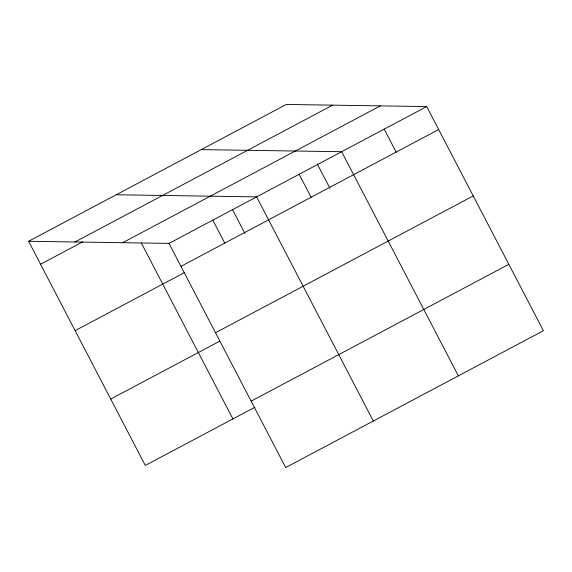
<?xml version="1.0" encoding="UTF-8"?>
<svg xmlns="http://www.w3.org/2000/svg" width="572" height="572" viewBox="0 0 572 572"><rect width="100%" height="100%" fill="white"/><g stroke="black" fill="none" stroke-linecap="round" stroke-linejoin="round"><path stroke-width="0.86" d="M28.6 241.284L286.307 104.454L426.712 106.564L543.4 330.716L285.693 467.546L169.005 243.393L28.6 241.284L145.288 465.436L254.955 407.214M74.932 241.985L332.639 105.148M40.555 264.25L82.797 241.82M122.673 242.7L380.38 105.863M169.005 243.393L426.712 106.564M180.959 266.352L438.667 129.522M75.118 330.645L184.785 272.415M215.522 332.747L473.23 195.917M110.725 399.049L219.605 341.234M251.129 401.151L508.837 264.321M201.265 149.614L341.67 151.716L458.358 375.868M116.223 194.766L256.628 196.868L373.316 421.021M384.191 129.136L396.146 152.102M317.188 163.778L329.944 188.281M299.149 174.288L311.104 197.254M232.554 209.724L244.902 233.433M212.82 220.127L224.767 243.093M141.341 243.021L232.904 418.918"/></g></svg>
